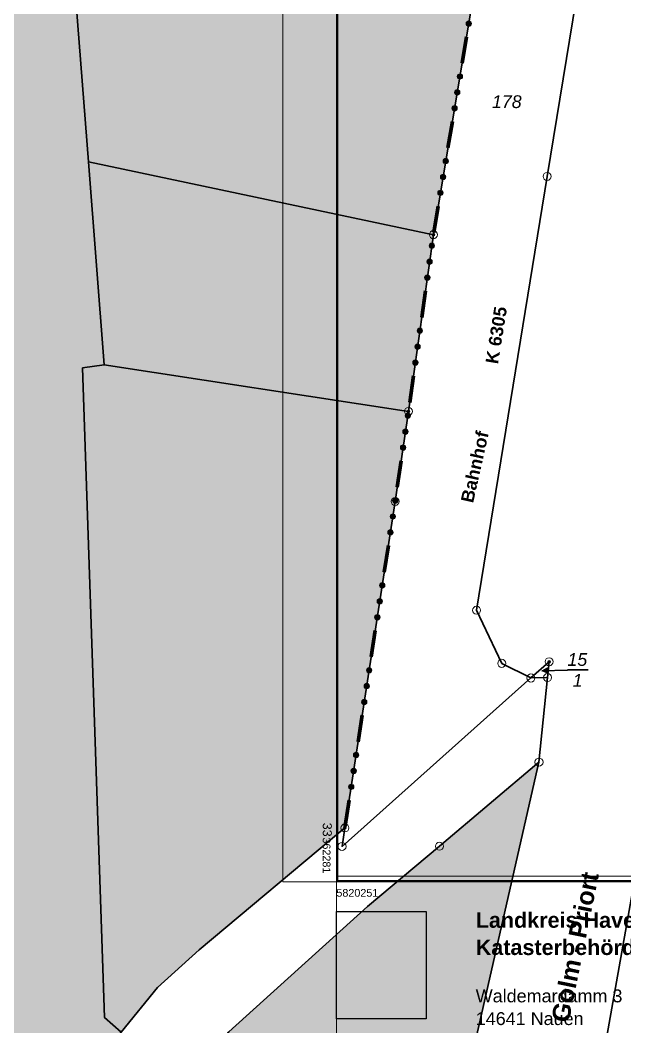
# Model space of a CAD drawing. Header units: inches. Extents: x -769 to 2065, y -580 to 2254.
# Drawn here: x -139 to 181, y 51 to 583 of the extents above; entities that cross this region are included whole.
import ezdxf

# ---------------------------------------------------------------- set-up
doc = ezdxf.new("R2010")
doc.units = ezdxf.units.IN
doc.header["$MEASUREMENT"] = 0
doc.layers.add('Layer 1', color=7, linetype='Continuous')
picture_1 = doc.add_image_def('image1.png', size_in_pixel=(354, 423))

# ---------------------------------------------------------------- blocks, each defined once
blk = doc.blocks.new('block 3')
at = {"layer": 'Layer 1', "true_color": 0xfff7db}
h = blk.add_hatch(color=7, dxfattribs=at)
h.dxf.hatch_style = 2
h.paths.add_polyline_path([(-209.98, 48.97), (-87.58, 1058.35), (-74.92, 1054.71), (65.73, 1025.31), (149.78, 1009.51), (172.52, 1001.63), (145.19, 841.99), (113.15, 666.21), (103.05, 608.98), (79.67, 469.53), (66.47, 376.15), (59.43, 328.55), (32.85, 155.99), (-44.2, 91.62), (-66.33, 71.6), (-85.43, 48.05), (-102.22, 27.37), (-120.76, -11.9)])
at = {"layer": 'Layer 1', "true_color": 0xfce0e0}
h = blk.add_hatch(color=254, dxfattribs=at)
h.dxf.hatch_style = 2
h.paths.add_polyline_path([(44.75, 114.49), (82.83, 146.3), (135.51, 190.75), (90.73, -6.05), (-41.11, 33.71), (-28.51, 48.21)])
at = {"layer": 'Layer 1', "lineweight": 0}
for points in [[(-209.98, 48.97), (-87.58, 1058.35), (-74.92, 1054.71), (65.73, 1025.31), (149.78, 1009.51), (172.52, 1001.63), (145.19, 841.99), (113.15, 666.21), (103.05, 608.98), (79.67, 469.53), (66.47, 376.15), (59.43, 328.55), (32.85, 155.99), (-44.2, 91.62), (-66.33, 71.6), (-85.43, 48.05), (-102.22, 27.37), (-120.76, -11.9), (-209.98, 48.97)], [(44.75, 114.49), (82.83, 146.3), (135.51, 190.75), (90.73, -6.05), (-41.11, 33.71), (-28.51, 48.21), (44.75, 114.49)]]:
    blk.add_lwpolyline(points, dxfattribs=at)
blk = doc.blocks.new('block 4')
at = {"layer": 'Layer 1', "color": 253, "lineweight": 18, "true_color": 0xb2b2b2}
for points in [[(-209.98, 48.97), (-87.58, 1058.35), (-74.92, 1054.71), (65.73, 1025.31), (149.78, 1009.51), (172.52, 1001.63), (145.19, 841.99), (113.15, 666.21), (103.05, 608.98), (79.67, 469.53), (66.47, 376.15), (59.43, 328.55), (32.85, 155.99), (-44.2, 91.62), (-66.33, 71.6), (-85.43, 48.05), (-102.22, 27.37), (-120.76, -11.9), (-209.98, 48.97)], [(131.23, 235.22), (31.34, 146.18), (32.85, 155.99), (59.43, 328.55), (66.47, 376.15), (79.67, 469.53), (103.05, 608.98)], [(177.08, 727.34), (139.83, 500.34), (102.47, 271.04), (115.81, 242.97), (131.23, 235.22)], [(345.38, 711.65), (322.95, 573.6), (320.23, 556.01), (260.58, 564), (237.08, 421.42), (228, 366.34), (221.66, 360.71), (225.72, 353.34), (220.2, 316.85), (220.82, 312.37), (211.54, 258.88), (185.12, 123.23), (158.09, -28.64)], [(90.73, -6.05), (135.51, 190.75), (140.03, 235.47), (131.23, 235.22), (115.81, 242.97), (102.47, 271.04), (139.83, 500.34), (177.08, 727.34), (188.36, 725.48), (190.61, 738.86)], [(194.86, 121.66), (192.66, 102.69), (186.14, 46.33), (179.63, -10.02), (176.67, -35.6), (158.09, -28.64), (185.12, 123.23), (211.54, 258.88), (225.45, 269.73), (221.66, 251.35), (220.83, 247.38), (213.96, 214.12), (202.45, 158.39), (194.86, 121.66)], [(-79.32, -35.81), (-109.61, -18.33), (-120.76, -11.9), (-102.22, 27.37), (-85.43, 48.05), (-66.33, 71.6), (-44.2, 91.62), (32.85, 155.99), (31.34, 146.18), (131.23, 235.22), (140.03, 235.47), (135.51, 190.75), (82.83, 146.3), (44.75, 114.49), (-28.51, 48.21), (-41.11, 33.71), (-54.61, 18.19), (-64.17, 0.82), (-79.32, -35.81)], [(44.75, 114.49), (82.83, 146.3), (135.51, 190.75), (90.73, -6.05), (-41.11, 33.71), (-28.51, 48.21), (44.75, 114.49)]]:
    blk.add_lwpolyline(points, dxfattribs=at)
blk = doc.blocks.new('block 13')
at = {"layer": 'Layer 1', "color": 7, "true_color": 0xffffff, "insert": (151.29, 52.59), "char_height": 9.427, "attachment_point": 7, "rotation": 78.4656}
blk.add_mtext('\\fArialP63|b1|i0|c0|p34;\\W1;Golm - Priort', dxfattribs=at)
blk = doc.blocks.new('block 14')
at = {"layer": 'Layer 1', "color": 7, "true_color": 0xffffff, "attachment_point": 7}
for s, insert, char_height, rotation in [('\\fArialP63|b1|i0|c0|p34;\\W1;K 6305', (113.91, 400.88), 6.7514, 80.8196), ('\\fArialP63|b1|i0|c0|p34;\\W1;Bahnhof', (100.73, 327.38), 6.7618, 77.3477)]:
    blk.add_mtext(s, dxfattribs=dict(at, insert=insert, char_height=char_height, rotation=rotation))
blk = doc.blocks.new('block 15')
at = {"layer": 'Layer 1', "true_color": 0xdb70a0}
h = blk.add_hatch(color=233, dxfattribs=at)
h.dxf.hatch_style = 2
edge = h.paths.add_edge_path()
edge.add_spline(control_points=[(99.79, 581.12), (99.79, 581.9), (99.16, 582.53), (98.37, 582.53), (97.59, 582.53), (96.96, 581.9), (96.96, 581.12), (96.96, 580.33), (97.59, 579.7), (98.37, 579.7), (99.16, 579.7), (99.79, 580.33), (99.79, 581.12)], knot_values=[0, 0, 0, 0, 1, 1, 1, 2, 2, 2, 3, 3, 3, 4, 4, 4, 4], degree=3, periodic=1)
h = blk.add_hatch(color=233, dxfattribs=at)
h.dxf.hatch_style = 2
edge = h.paths.add_edge_path()
edge.add_spline(control_points=[(99.79, 581.12), (99.79, 581.9), (99.16, 582.53), (98.37, 582.53), (97.59, 582.53), (96.96, 581.9), (96.96, 581.12), (96.96, 580.33), (97.59, 579.7), (98.37, 579.7), (99.16, 579.7), (99.79, 580.33), (99.79, 581.12)], knot_values=[0, 0, 0, 0, 1, 1, 1, 2, 2, 2, 3, 3, 3, 4, 4, 4, 4], degree=3, periodic=1)
h = blk.add_hatch(color=233, dxfattribs=at)
h.dxf.hatch_style = 2
edge = h.paths.add_edge_path()
edge.add_spline(control_points=[(95.11, 553.16), (95.11, 553.94), (94.47, 554.58), (93.69, 554.58), (92.91, 554.58), (92.27, 553.94), (92.27, 553.16), (92.27, 552.38), (92.91, 551.74), (93.69, 551.74), (94.47, 551.74), (95.11, 552.38), (95.11, 553.16)], knot_values=[0, 0, 0, 0, 1, 1, 1, 2, 2, 2, 3, 3, 3, 4, 4, 4, 4], degree=3, periodic=1)
h = blk.add_hatch(color=233, dxfattribs=at)
h.dxf.hatch_style = 2
edge = h.paths.add_edge_path()
edge.add_spline(control_points=[(93.7, 544.77), (93.7, 545.56), (93.07, 546.19), (92.28, 546.19), (91.5, 546.19), (90.87, 545.56), (90.87, 544.77), (90.87, 543.99), (91.5, 543.36), (92.28, 543.36), (93.07, 543.36), (93.7, 543.99), (93.7, 544.77)], knot_values=[0, 0, 0, 0, 1, 1, 1, 2, 2, 2, 3, 3, 3, 4, 4, 4, 4], degree=3, periodic=1)
h = blk.add_hatch(color=233, dxfattribs=at)
h.dxf.hatch_style = 2
edge = h.paths.add_edge_path()
edge.add_spline(control_points=[(92.29, 536.39), (92.29, 537.17), (91.66, 537.81), (90.87, 537.81), (90.09, 537.81), (89.46, 537.17), (89.46, 536.39), (89.46, 535.61), (90.09, 534.97), (90.87, 534.97), (91.66, 534.97), (92.29, 535.61), (92.29, 536.39)], knot_values=[0, 0, 0, 0, 1, 1, 1, 2, 2, 2, 3, 3, 3, 4, 4, 4, 4], degree=3, periodic=1)
h = blk.add_hatch(color=233, dxfattribs=at)
h.dxf.hatch_style = 2
edge = h.paths.add_edge_path()
edge.add_spline(control_points=[(87.61, 508.43), (87.61, 509.21), (86.97, 509.85), (86.19, 509.85), (85.41, 509.85), (84.77, 509.21), (84.77, 508.43), (84.77, 507.65), (85.41, 507.01), (86.19, 507.01), (86.97, 507.01), (87.61, 507.65), (87.61, 508.43)], knot_values=[0, 0, 0, 0, 1, 1, 1, 2, 2, 2, 3, 3, 3, 4, 4, 4, 4], degree=3, periodic=1)
h = blk.add_hatch(color=233, dxfattribs=at)
h.dxf.hatch_style = 2
edge = h.paths.add_edge_path()
edge.add_spline(control_points=[(86.2, 500.05), (86.2, 500.83), (85.56, 501.46), (84.78, 501.46), (84, 501.46), (83.36, 500.83), (83.36, 500.05), (83.36, 499.26), (84, 498.63), (84.78, 498.63), (85.56, 498.63), (86.2, 499.26), (86.2, 500.05)], knot_values=[0, 0, 0, 0, 1, 1, 1, 2, 2, 2, 3, 3, 3, 4, 4, 4, 4], degree=3, periodic=1)
h = blk.add_hatch(color=233, dxfattribs=at)
h.dxf.hatch_style = 2
edge = h.paths.add_edge_path()
edge.add_spline(control_points=[(84.79, 491.66), (84.79, 492.44), (84.16, 493.08), (83.38, 493.08), (82.59, 493.08), (81.96, 492.44), (81.96, 491.66), (81.96, 490.88), (82.59, 490.24), (83.38, 490.24), (84.16, 490.24), (84.79, 490.88), (84.79, 491.66)], knot_values=[0, 0, 0, 0, 1, 1, 1, 2, 2, 2, 3, 3, 3, 4, 4, 4, 4], degree=3, periodic=1)
h = blk.add_hatch(color=233, dxfattribs=at)
h.dxf.hatch_style = 2
edge = h.paths.add_edge_path()
edge.add_spline(control_points=[(80.26, 463.67), (80.26, 464.46), (79.62, 465.09), (78.84, 465.09), (78.06, 465.09), (77.42, 464.46), (77.42, 463.67), (77.42, 462.9), (78.06, 462.25), (78.84, 462.25), (79.62, 462.25), (80.26, 462.9), (80.26, 463.67)], knot_values=[0, 0, 0, 0, 1, 1, 1, 2, 2, 2, 3, 3, 3, 4, 4, 4, 4], degree=3, periodic=1)
h = blk.add_hatch(color=233, dxfattribs=at)
h.dxf.hatch_style = 2
edge = h.paths.add_edge_path()
edge.add_spline(control_points=[(80.26, 463.67), (80.26, 464.46), (79.62, 465.09), (78.84, 465.09), (78.06, 465.09), (77.42, 464.46), (77.42, 463.67), (77.42, 462.9), (78.06, 462.25), (78.84, 462.25), (79.62, 462.25), (80.26, 462.9), (80.26, 463.67)], knot_values=[0, 0, 0, 0, 1, 1, 1, 2, 2, 2, 3, 3, 3, 4, 4, 4, 4], degree=3, periodic=1)
h = blk.add_hatch(color=233, dxfattribs=at)
h.dxf.hatch_style = 2
edge = h.paths.add_edge_path()
edge.add_spline(control_points=[(79.07, 455.25), (79.07, 456.04), (78.43, 456.67), (77.65, 456.67), (76.87, 456.67), (76.23, 456.04), (76.23, 455.25), (76.23, 454.47), (76.87, 453.83), (77.65, 453.83), (78.43, 453.83), (79.07, 454.47), (79.07, 455.25)], knot_values=[0, 0, 0, 0, 1, 1, 1, 2, 2, 2, 3, 3, 3, 4, 4, 4, 4], degree=3, periodic=1)
h = blk.add_hatch(color=233, dxfattribs=at)
h.dxf.hatch_style = 2
edge = h.paths.add_edge_path()
edge.add_spline(control_points=[(79.07, 455.25), (79.07, 456.04), (78.43, 456.67), (77.65, 456.67), (76.87, 456.67), (76.23, 456.04), (76.23, 455.25), (76.23, 454.47), (76.87, 453.83), (77.65, 453.83), (78.43, 453.83), (79.07, 454.47), (79.07, 455.25)], knot_values=[0, 0, 0, 0, 1, 1, 1, 2, 2, 2, 3, 3, 3, 4, 4, 4, 4], degree=3, periodic=1)
h = blk.add_hatch(color=233, dxfattribs=at)
h.dxf.hatch_style = 2
edge = h.paths.add_edge_path()
edge.add_spline(control_points=[(77.88, 446.83), (77.88, 447.61), (77.24, 448.24), (76.46, 448.24), (75.68, 448.24), (75.04, 447.61), (75.04, 446.83), (75.04, 446.04), (75.68, 445.41), (76.46, 445.41), (77.24, 445.41), (77.88, 446.04), (77.88, 446.83)], knot_values=[0, 0, 0, 0, 1, 1, 1, 2, 2, 2, 3, 3, 3, 4, 4, 4, 4], degree=3, periodic=1)
h = blk.add_hatch(color=233, dxfattribs=at)
h.dxf.hatch_style = 2
edge = h.paths.add_edge_path()
edge.add_spline(control_points=[(77.88, 446.83), (77.88, 447.61), (77.24, 448.24), (76.46, 448.24), (75.68, 448.24), (75.04, 447.61), (75.04, 446.83), (75.04, 446.04), (75.68, 445.41), (76.46, 445.41), (77.24, 445.41), (77.88, 446.04), (77.88, 446.83)], knot_values=[0, 0, 0, 0, 1, 1, 1, 2, 2, 2, 3, 3, 3, 4, 4, 4, 4], degree=3, periodic=1)
h = blk.add_hatch(color=233, dxfattribs=at)
h.dxf.hatch_style = 2
edge = h.paths.add_edge_path()
edge.add_spline(control_points=[(73.91, 418.76), (73.91, 419.54), (73.28, 420.18), (72.49, 420.18), (71.71, 420.18), (71.08, 419.54), (71.08, 418.76), (71.08, 417.98), (71.71, 417.34), (72.49, 417.34), (73.28, 417.34), (73.91, 417.98), (73.91, 418.76)], knot_values=[0, 0, 0, 0, 1, 1, 1, 2, 2, 2, 3, 3, 3, 4, 4, 4, 4], degree=3, periodic=1)
h = blk.add_hatch(color=233, dxfattribs=at)
h.dxf.hatch_style = 2
edge = h.paths.add_edge_path()
edge.add_spline(control_points=[(72.72, 410.34), (72.72, 411.12), (72.09, 411.76), (71.3, 411.76), (70.52, 411.76), (69.89, 411.12), (69.89, 410.34), (69.89, 409.56), (70.52, 408.92), (71.3, 408.92), (72.09, 408.92), (72.72, 409.56), (72.72, 410.34)], knot_values=[0, 0, 0, 0, 1, 1, 1, 2, 2, 2, 3, 3, 3, 4, 4, 4, 4], degree=3, periodic=1)
h = blk.add_hatch(color=233, dxfattribs=at)
h.dxf.hatch_style = 2
edge = h.paths.add_edge_path()
edge.add_spline(control_points=[(71.53, 401.92), (71.53, 402.7), (70.9, 403.34), (70.12, 403.34), (69.33, 403.34), (68.7, 402.7), (68.7, 401.92), (68.7, 401.14), (69.33, 400.5), (70.12, 400.5), (70.9, 400.5), (71.53, 401.14), (71.53, 401.92)], knot_values=[0, 0, 0, 0, 1, 1, 1, 2, 2, 2, 3, 3, 3, 4, 4, 4, 4], degree=3, periodic=1)
h = blk.add_hatch(color=233, dxfattribs=at)
h.dxf.hatch_style = 2
edge = h.paths.add_edge_path()
edge.add_spline(control_points=[(67.55, 373.86), (67.55, 374.64), (66.92, 375.27), (66.13, 375.27), (65.35, 375.27), (64.72, 374.64), (64.72, 373.86), (64.72, 373.07), (65.35, 372.44), (66.13, 372.44), (66.92, 372.44), (67.55, 373.07), (67.55, 373.86)], knot_values=[0, 0, 0, 0, 1, 1, 1, 2, 2, 2, 3, 3, 3, 4, 4, 4, 4], degree=3, periodic=1)
h = blk.add_hatch(color=233, dxfattribs=at)
h.dxf.hatch_style = 2
edge = h.paths.add_edge_path()
edge.add_spline(control_points=[(67.55, 373.86), (67.55, 374.64), (66.92, 375.27), (66.13, 375.27), (65.35, 375.27), (64.72, 374.64), (64.72, 373.86), (64.72, 373.07), (65.35, 372.44), (66.13, 372.44), (66.92, 372.44), (67.55, 373.07), (67.55, 373.86)], knot_values=[0, 0, 0, 0, 1, 1, 1, 2, 2, 2, 3, 3, 3, 4, 4, 4, 4], degree=3, periodic=1)
h = blk.add_hatch(color=233, dxfattribs=at)
h.dxf.hatch_style = 2
edge = h.paths.add_edge_path()
edge.add_spline(control_points=[(66.31, 365.44), (66.31, 366.22), (65.67, 366.86), (64.89, 366.86), (64.11, 366.86), (63.47, 366.22), (63.47, 365.44), (63.47, 364.66), (64.11, 364.02), (64.89, 364.02), (65.67, 364.02), (66.31, 364.66), (66.31, 365.44)], knot_values=[0, 0, 0, 0, 1, 1, 1, 2, 2, 2, 3, 3, 3, 4, 4, 4, 4], degree=3, periodic=1)
h = blk.add_hatch(color=233, dxfattribs=at)
h.dxf.hatch_style = 2
edge = h.paths.add_edge_path()
edge.add_spline(control_points=[(66.31, 365.44), (66.31, 366.22), (65.67, 366.86), (64.89, 366.86), (64.11, 366.86), (63.47, 366.22), (63.47, 365.44), (63.47, 364.66), (64.11, 364.02), (64.89, 364.02), (65.67, 364.02), (66.31, 364.66), (66.31, 365.44)], knot_values=[0, 0, 0, 0, 1, 1, 1, 2, 2, 2, 3, 3, 3, 4, 4, 4, 4], degree=3, periodic=1)
h = blk.add_hatch(color=233, dxfattribs=at)
h.dxf.hatch_style = 2
edge = h.paths.add_edge_path()
edge.add_spline(control_points=[(65.06, 357.03), (65.06, 357.81), (64.43, 358.45), (63.64, 358.45), (62.86, 358.45), (62.23, 357.81), (62.23, 357.03), (62.23, 356.25), (62.86, 355.61), (63.64, 355.61), (64.43, 355.61), (65.06, 356.25), (65.06, 357.03)], knot_values=[0, 0, 0, 0, 1, 1, 1, 2, 2, 2, 3, 3, 3, 4, 4, 4, 4], degree=3, periodic=1)
h = blk.add_hatch(color=233, dxfattribs=at)
h.dxf.hatch_style = 2
edge = h.paths.add_edge_path()
edge.add_spline(control_points=[(65.06, 357.03), (65.06, 357.81), (64.43, 358.45), (63.64, 358.45), (62.86, 358.45), (62.23, 357.81), (62.23, 357.03), (62.23, 356.25), (62.86, 355.61), (63.64, 355.61), (64.43, 355.61), (65.06, 356.25), (65.06, 357.03)], knot_values=[0, 0, 0, 0, 1, 1, 1, 2, 2, 2, 3, 3, 3, 4, 4, 4, 4], degree=3, periodic=1)
h = blk.add_hatch(color=233, dxfattribs=at)
h.dxf.hatch_style = 2
edge = h.paths.add_edge_path()
edge.add_spline(control_points=[(60.91, 328.99), (60.91, 329.77), (60.28, 330.41), (59.5, 330.41), (58.71, 330.41), (58.08, 329.77), (58.08, 328.99), (58.08, 328.21), (58.71, 327.57), (59.5, 327.57), (60.28, 327.57), (60.91, 328.21), (60.91, 328.99)], knot_values=[0, 0, 0, 0, 1, 1, 1, 2, 2, 2, 3, 3, 3, 4, 4, 4, 4], degree=3, periodic=1)
h = blk.add_hatch(color=233, dxfattribs=at)
h.dxf.hatch_style = 2
edge = h.paths.add_edge_path()
edge.add_spline(control_points=[(60.91, 328.99), (60.91, 329.77), (60.28, 330.41), (59.5, 330.41), (58.71, 330.41), (58.08, 329.77), (58.08, 328.99), (58.08, 328.21), (58.71, 327.57), (59.5, 327.57), (60.28, 327.57), (60.91, 328.21), (60.91, 328.99)], knot_values=[0, 0, 0, 0, 1, 1, 1, 2, 2, 2, 3, 3, 3, 4, 4, 4, 4], degree=3, periodic=1)
h = blk.add_hatch(color=233, dxfattribs=at)
h.dxf.hatch_style = 2
edge = h.paths.add_edge_path()
edge.add_spline(control_points=[(59.62, 320.58), (59.62, 321.37), (58.99, 322), (58.2, 322), (57.42, 322), (56.79, 321.37), (56.79, 320.58), (56.79, 319.8), (57.42, 319.17), (58.2, 319.17), (58.99, 319.17), (59.62, 319.8), (59.62, 320.58)], knot_values=[0, 0, 0, 0, 1, 1, 1, 2, 2, 2, 3, 3, 3, 4, 4, 4, 4], degree=3, periodic=1)
h = blk.add_hatch(color=233, dxfattribs=at)
h.dxf.hatch_style = 2
edge = h.paths.add_edge_path()
edge.add_spline(control_points=[(59.62, 320.58), (59.62, 321.37), (58.99, 322), (58.2, 322), (57.42, 322), (56.79, 321.37), (56.79, 320.58), (56.79, 319.8), (57.42, 319.17), (58.2, 319.17), (58.99, 319.17), (59.62, 319.8), (59.62, 320.58)], knot_values=[0, 0, 0, 0, 1, 1, 1, 2, 2, 2, 3, 3, 3, 4, 4, 4, 4], degree=3, periodic=1)
h = blk.add_hatch(color=233, dxfattribs=at)
h.dxf.hatch_style = 2
edge = h.paths.add_edge_path()
edge.add_spline(control_points=[(58.33, 312.18), (58.33, 312.96), (57.69, 313.6), (56.91, 313.6), (56.13, 313.6), (55.49, 312.96), (55.49, 312.18), (55.49, 311.4), (56.13, 310.76), (56.91, 310.76), (57.69, 310.76), (58.33, 311.4), (58.33, 312.18)], knot_values=[0, 0, 0, 0, 1, 1, 1, 2, 2, 2, 3, 3, 3, 4, 4, 4, 4], degree=3, periodic=1)
h = blk.add_hatch(color=233, dxfattribs=at)
h.dxf.hatch_style = 2
edge = h.paths.add_edge_path()
edge.add_spline(control_points=[(58.33, 312.18), (58.33, 312.96), (57.69, 313.6), (56.91, 313.6), (56.13, 313.6), (55.49, 312.96), (55.49, 312.18), (55.49, 311.4), (56.13, 310.76), (56.91, 310.76), (57.69, 310.76), (58.33, 311.4), (58.33, 312.18)], knot_values=[0, 0, 0, 0, 1, 1, 1, 2, 2, 2, 3, 3, 3, 4, 4, 4, 4], degree=3, periodic=1)
h = blk.add_hatch(color=233, dxfattribs=at)
h.dxf.hatch_style = 2
edge = h.paths.add_edge_path()
edge.add_spline(control_points=[(54.01, 284.16), (54.01, 284.95), (53.38, 285.58), (52.59, 285.58), (51.81, 285.58), (51.18, 284.95), (51.18, 284.16), (51.18, 283.38), (51.81, 282.75), (52.59, 282.75), (53.38, 282.75), (54.01, 283.38), (54.01, 284.16)], knot_values=[0, 0, 0, 0, 1, 1, 1, 2, 2, 2, 3, 3, 3, 4, 4, 4, 4], degree=3, periodic=1)
h = blk.add_hatch(color=233, dxfattribs=at)
h.dxf.hatch_style = 2
edge = h.paths.add_edge_path()
edge.add_spline(control_points=[(52.72, 275.76), (52.72, 276.54), (52.08, 277.18), (51.3, 277.18), (50.52, 277.18), (49.88, 276.54), (49.88, 275.76), (49.88, 274.98), (50.52, 274.34), (51.3, 274.34), (52.08, 274.34), (52.72, 274.98), (52.72, 275.76)], knot_values=[0, 0, 0, 0, 1, 1, 1, 2, 2, 2, 3, 3, 3, 4, 4, 4, 4], degree=3, periodic=1)
h = blk.add_hatch(color=233, dxfattribs=at)
h.dxf.hatch_style = 2
edge = h.paths.add_edge_path()
edge.add_spline(control_points=[(51.42, 267.35), (51.42, 268.14), (50.79, 268.77), (50, 268.77), (49.22, 268.77), (48.59, 268.14), (48.59, 267.35), (48.59, 266.57), (49.22, 265.94), (50, 265.94), (50.79, 265.94), (51.42, 266.57), (51.42, 267.35)], knot_values=[0, 0, 0, 0, 1, 1, 1, 2, 2, 2, 3, 3, 3, 4, 4, 4, 4], degree=3, periodic=1)
h = blk.add_hatch(color=233, dxfattribs=at)
h.dxf.hatch_style = 2
edge = h.paths.add_edge_path()
edge.add_spline(control_points=[(47.11, 239.33), (47.11, 240.11), (46.47, 240.74), (45.69, 240.74), (44.91, 240.74), (44.27, 240.11), (44.27, 239.33), (44.27, 238.54), (44.91, 237.91), (45.69, 237.91), (46.47, 237.91), (47.11, 238.54), (47.11, 239.33)], knot_values=[0, 0, 0, 0, 1, 1, 1, 2, 2, 2, 3, 3, 3, 4, 4, 4, 4], degree=3, periodic=1)
h = blk.add_hatch(color=233, dxfattribs=at)
h.dxf.hatch_style = 2
edge = h.paths.add_edge_path()
edge.add_spline(control_points=[(45.81, 230.92), (45.81, 231.7), (45.18, 232.34), (44.39, 232.34), (43.61, 232.34), (42.98, 231.7), (42.98, 230.92), (42.98, 230.14), (43.61, 229.5), (44.39, 229.5), (45.18, 229.5), (45.81, 230.14), (45.81, 230.92)], knot_values=[0, 0, 0, 0, 1, 1, 1, 2, 2, 2, 3, 3, 3, 4, 4, 4, 4], degree=3, periodic=1)
h = blk.add_hatch(color=233, dxfattribs=at)
h.dxf.hatch_style = 2
edge = h.paths.add_edge_path()
edge.add_spline(control_points=[(44.52, 222.52), (44.52, 223.3), (43.88, 223.93), (43.1, 223.93), (42.32, 223.93), (41.68, 223.3), (41.68, 222.52), (41.68, 221.73), (42.32, 221.1), (43.1, 221.1), (43.88, 221.1), (44.52, 221.73), (44.52, 222.52)], knot_values=[0, 0, 0, 0, 1, 1, 1, 2, 2, 2, 3, 3, 3, 4, 4, 4, 4], degree=3, periodic=1)
h = blk.add_hatch(color=233, dxfattribs=at)
h.dxf.hatch_style = 2
edge = h.paths.add_edge_path()
edge.add_spline(control_points=[(40.2, 194.5), (40.2, 195.29), (39.57, 195.92), (38.78, 195.92), (38, 195.92), (37.37, 195.29), (37.37, 194.5), (37.37, 193.72), (38, 193.09), (38.78, 193.09), (39.57, 193.09), (40.2, 193.72), (40.2, 194.5)], knot_values=[0, 0, 0, 0, 1, 1, 1, 2, 2, 2, 3, 3, 3, 4, 4, 4, 4], degree=3, periodic=1)
h = blk.add_hatch(color=233, dxfattribs=at)
h.dxf.hatch_style = 2
edge = h.paths.add_edge_path()
edge.add_spline(control_points=[(38.91, 186.1), (38.91, 186.88), (38.27, 187.52), (37.49, 187.52), (36.71, 187.52), (36.07, 186.88), (36.07, 186.1), (36.07, 185.32), (36.71, 184.68), (37.49, 184.68), (38.27, 184.68), (38.91, 185.32), (38.91, 186.1)], knot_values=[0, 0, 0, 0, 1, 1, 1, 2, 2, 2, 3, 3, 3, 4, 4, 4, 4], degree=3, periodic=1)
h = blk.add_hatch(color=233, dxfattribs=at)
h.dxf.hatch_style = 2
edge = h.paths.add_edge_path()
edge.add_spline(control_points=[(37.61, 177.69), (37.61, 178.48), (36.98, 179.11), (36.19, 179.11), (35.41, 179.11), (34.78, 178.48), (34.78, 177.69), (34.78, 176.91), (35.41, 176.28), (36.19, 176.28), (36.98, 176.28), (37.61, 176.91), (37.61, 177.69)], knot_values=[0, 0, 0, 0, 1, 1, 1, 2, 2, 2, 3, 3, 3, 4, 4, 4, 4], degree=3, periodic=1)
at = {"layer": 'Layer 1', "color": 233, "lineweight": 100, "true_color": 0xdb70a0}
for points in [[(97.2, 574.13), (94.86, 560.15)], [(89.7, 529.4), (87.36, 515.42)], [(82.2, 484.67), (79.86, 470.69)], [(82.2, 484.67), (79.86, 470.69)], [(75.47, 439.81), (73.49, 425.78)], [(69.12, 394.9), (67.14, 380.87)], [(69.12, 394.9), (67.14, 380.87)], [(62.61, 350.02), (60.53, 336)], [(62.61, 350.02), (60.53, 336)], [(55.83, 305.17), (53.67, 291.17)], [(48.93, 260.35), (46.77, 246.33)], [(42.02, 215.51), (39.86, 201.51)], [(35.12, 170.69), (33.01, 157.05), (32.96, 156.68)], [(35.12, 170.69), (33.01, 157.05), (32.96, 156.68)]]:
    blk.add_lwpolyline(points, dxfattribs=at)
at = {"layer": 'Layer 1', "lineweight": 0}
for points in [[(99.79, 581.12), (99.79, 581.9), (99.16, 582.53), (98.37, 582.53), (97.59, 582.53), (96.96, 581.9), (96.96, 581.12), (96.96, 580.33), (97.59, 579.7), (98.37, 579.7), (99.16, 579.7), (99.79, 580.33), (99.79, 581.12)], [(99.79, 581.12), (99.79, 581.9), (99.16, 582.53), (98.37, 582.53), (97.59, 582.53), (96.96, 581.9), (96.96, 581.12), (96.96, 580.33), (97.59, 579.7), (98.37, 579.7), (99.16, 579.7), (99.79, 580.33), (99.79, 581.12)], [(95.11, 553.16), (95.11, 553.94), (94.47, 554.58), (93.69, 554.58), (92.91, 554.58), (92.27, 553.94), (92.27, 553.16), (92.27, 552.38), (92.91, 551.74), (93.69, 551.74), (94.47, 551.74), (95.11, 552.38), (95.11, 553.16)], [(93.7, 544.77), (93.7, 545.56), (93.07, 546.19), (92.28, 546.19), (91.5, 546.19), (90.87, 545.56), (90.87, 544.77), (90.87, 543.99), (91.5, 543.36), (92.28, 543.36), (93.07, 543.36), (93.7, 543.99), (93.7, 544.77)], [(92.29, 536.39), (92.29, 537.17), (91.66, 537.81), (90.87, 537.81), (90.09, 537.81), (89.46, 537.17), (89.46, 536.39), (89.46, 535.61), (90.09, 534.97), (90.87, 534.97), (91.66, 534.97), (92.29, 535.61), (92.29, 536.39)], [(87.61, 508.43), (87.61, 509.21), (86.97, 509.85), (86.19, 509.85), (85.41, 509.85), (84.77, 509.21), (84.77, 508.43), (84.77, 507.65), (85.41, 507.01), (86.19, 507.01), (86.97, 507.01), (87.61, 507.65), (87.61, 508.43)], [(86.2, 500.05), (86.2, 500.83), (85.56, 501.46), (84.78, 501.46), (84, 501.46), (83.36, 500.83), (83.36, 500.05), (83.36, 499.26), (84, 498.63), (84.78, 498.63), (85.56, 498.63), (86.2, 499.26), (86.2, 500.05)], [(84.79, 491.66), (84.79, 492.44), (84.16, 493.08), (83.38, 493.08), (82.59, 493.08), (81.96, 492.44), (81.96, 491.66), (81.96, 490.88), (82.59, 490.24), (83.38, 490.24), (84.16, 490.24), (84.79, 490.88), (84.79, 491.66)], [(80.26, 463.67), (80.26, 464.46), (79.62, 465.09), (78.84, 465.09), (78.06, 465.09), (77.42, 464.46), (77.42, 463.67), (77.42, 462.9), (78.06, 462.25), (78.84, 462.25), (79.62, 462.25), (80.26, 462.9), (80.26, 463.67)], [(80.26, 463.67), (80.26, 464.46), (79.62, 465.09), (78.84, 465.09), (78.06, 465.09), (77.42, 464.46), (77.42, 463.67), (77.42, 462.9), (78.06, 462.25), (78.84, 462.25), (79.62, 462.25), (80.26, 462.9), (80.26, 463.67)], [(79.07, 455.25), (79.07, 456.04), (78.43, 456.67), (77.65, 456.67), (76.87, 456.67), (76.23, 456.04), (76.23, 455.25), (76.23, 454.47), (76.87, 453.83), (77.65, 453.83), (78.43, 453.83), (79.07, 454.47), (79.07, 455.25)], [(79.07, 455.25), (79.07, 456.04), (78.43, 456.67), (77.65, 456.67), (76.87, 456.67), (76.23, 456.04), (76.23, 455.25), (76.23, 454.47), (76.87, 453.83), (77.65, 453.83), (78.43, 453.83), (79.07, 454.47), (79.07, 455.25)], [(77.88, 446.83), (77.88, 447.61), (77.24, 448.24), (76.46, 448.24), (75.68, 448.24), (75.04, 447.61), (75.04, 446.83), (75.04, 446.04), (75.68, 445.41), (76.46, 445.41), (77.24, 445.41), (77.88, 446.04), (77.88, 446.83)], [(77.88, 446.83), (77.88, 447.61), (77.24, 448.24), (76.46, 448.24), (75.68, 448.24), (75.04, 447.61), (75.04, 446.83), (75.04, 446.04), (75.68, 445.41), (76.46, 445.41), (77.24, 445.41), (77.88, 446.04), (77.88, 446.83)], [(73.91, 418.76), (73.91, 419.54), (73.28, 420.18), (72.49, 420.18), (71.71, 420.18), (71.08, 419.54), (71.08, 418.76), (71.08, 417.98), (71.71, 417.34), (72.49, 417.34), (73.28, 417.34), (73.91, 417.98), (73.91, 418.76)], [(72.72, 410.34), (72.72, 411.12), (72.09, 411.76), (71.3, 411.76), (70.52, 411.76), (69.89, 411.12), (69.89, 410.34), (69.89, 409.56), (70.52, 408.92), (71.3, 408.92), (72.09, 408.92), (72.72, 409.56), (72.72, 410.34)], [(71.53, 401.92), (71.53, 402.7), (70.9, 403.34), (70.12, 403.34), (69.33, 403.34), (68.7, 402.7), (68.7, 401.92), (68.7, 401.14), (69.33, 400.5), (70.12, 400.5), (70.9, 400.5), (71.53, 401.14), (71.53, 401.92)], [(67.55, 373.86), (67.55, 374.64), (66.92, 375.27), (66.13, 375.27), (65.35, 375.27), (64.72, 374.64), (64.72, 373.86), (64.72, 373.07), (65.35, 372.44), (66.13, 372.44), (66.92, 372.44), (67.55, 373.07), (67.55, 373.86)], [(67.55, 373.86), (67.55, 374.64), (66.92, 375.27), (66.13, 375.27), (65.35, 375.27), (64.72, 374.64), (64.72, 373.86), (64.72, 373.07), (65.35, 372.44), (66.13, 372.44), (66.92, 372.44), (67.55, 373.07), (67.55, 373.86)], [(66.31, 365.44), (66.31, 366.22), (65.67, 366.86), (64.89, 366.86), (64.11, 366.86), (63.47, 366.22), (63.47, 365.44), (63.47, 364.66), (64.11, 364.02), (64.89, 364.02), (65.67, 364.02), (66.31, 364.66), (66.31, 365.44)], [(66.31, 365.44), (66.31, 366.22), (65.67, 366.86), (64.89, 366.86), (64.11, 366.86), (63.47, 366.22), (63.47, 365.44), (63.47, 364.66), (64.11, 364.02), (64.89, 364.02), (65.67, 364.02), (66.31, 364.66), (66.31, 365.44)], [(65.06, 357.03), (65.06, 357.81), (64.43, 358.45), (63.64, 358.45), (62.86, 358.45), (62.23, 357.81), (62.23, 357.03), (62.23, 356.25), (62.86, 355.61), (63.64, 355.61), (64.43, 355.61), (65.06, 356.25), (65.06, 357.03)], [(65.06, 357.03), (65.06, 357.81), (64.43, 358.45), (63.64, 358.45), (62.86, 358.45), (62.23, 357.81), (62.23, 357.03), (62.23, 356.25), (62.86, 355.61), (63.64, 355.61), (64.43, 355.61), (65.06, 356.25), (65.06, 357.03)], [(60.91, 328.99), (60.91, 329.77), (60.28, 330.41), (59.5, 330.41), (58.71, 330.41), (58.08, 329.77), (58.08, 328.99), (58.08, 328.21), (58.71, 327.57), (59.5, 327.57), (60.28, 327.57), (60.91, 328.21), (60.91, 328.99)], [(60.91, 328.99), (60.91, 329.77), (60.28, 330.41), (59.5, 330.41), (58.71, 330.41), (58.08, 329.77), (58.08, 328.99), (58.08, 328.21), (58.71, 327.57), (59.5, 327.57), (60.28, 327.57), (60.91, 328.21), (60.91, 328.99)], [(59.62, 320.58), (59.62, 321.37), (58.99, 322), (58.2, 322), (57.42, 322), (56.79, 321.37), (56.79, 320.58), (56.79, 319.8), (57.42, 319.17), (58.2, 319.17), (58.99, 319.17), (59.62, 319.8), (59.62, 320.58)], [(59.62, 320.58), (59.62, 321.37), (58.99, 322), (58.2, 322), (57.42, 322), (56.79, 321.37), (56.79, 320.58), (56.79, 319.8), (57.42, 319.17), (58.2, 319.17), (58.99, 319.17), (59.62, 319.8), (59.62, 320.58)], [(58.33, 312.18), (58.33, 312.96), (57.69, 313.6), (56.91, 313.6), (56.13, 313.6), (55.49, 312.96), (55.49, 312.18), (55.49, 311.4), (56.13, 310.76), (56.91, 310.76), (57.69, 310.76), (58.33, 311.4), (58.33, 312.18)], [(58.33, 312.18), (58.33, 312.96), (57.69, 313.6), (56.91, 313.6), (56.13, 313.6), (55.49, 312.96), (55.49, 312.18), (55.49, 311.4), (56.13, 310.76), (56.91, 310.76), (57.69, 310.76), (58.33, 311.4), (58.33, 312.18)], [(54.01, 284.16), (54.01, 284.95), (53.38, 285.58), (52.59, 285.58), (51.81, 285.58), (51.18, 284.95), (51.18, 284.16), (51.18, 283.38), (51.81, 282.75), (52.59, 282.75), (53.38, 282.75), (54.01, 283.38), (54.01, 284.16)], [(52.72, 275.76), (52.72, 276.54), (52.08, 277.18), (51.3, 277.18), (50.52, 277.18), (49.88, 276.54), (49.88, 275.76), (49.88, 274.98), (50.52, 274.34), (51.3, 274.34), (52.08, 274.34), (52.72, 274.98), (52.72, 275.76)], [(51.42, 267.35), (51.42, 268.14), (50.79, 268.77), (50, 268.77), (49.22, 268.77), (48.59, 268.14), (48.59, 267.35), (48.59, 266.57), (49.22, 265.94), (50, 265.94), (50.79, 265.94), (51.42, 266.57), (51.42, 267.35)], [(47.11, 239.33), (47.11, 240.11), (46.47, 240.74), (45.69, 240.74), (44.91, 240.74), (44.27, 240.11), (44.27, 239.33), (44.27, 238.54), (44.91, 237.91), (45.69, 237.91), (46.47, 237.91), (47.11, 238.54), (47.11, 239.33)], [(45.81, 230.92), (45.81, 231.7), (45.18, 232.34), (44.39, 232.34), (43.61, 232.34), (42.98, 231.7), (42.98, 230.92), (42.98, 230.14), (43.61, 229.5), (44.39, 229.5), (45.18, 229.5), (45.81, 230.14), (45.81, 230.92)], [(44.52, 222.52), (44.52, 223.3), (43.88, 223.93), (43.1, 223.93), (42.32, 223.93), (41.68, 223.3), (41.68, 222.52), (41.68, 221.73), (42.32, 221.1), (43.1, 221.1), (43.88, 221.1), (44.52, 221.73), (44.52, 222.52)], [(40.2, 194.5), (40.2, 195.29), (39.57, 195.92), (38.78, 195.92), (38, 195.92), (37.37, 195.29), (37.37, 194.5), (37.37, 193.72), (38, 193.09), (38.78, 193.09), (39.57, 193.09), (40.2, 193.72), (40.2, 194.5)], [(38.91, 186.1), (38.91, 186.88), (38.27, 187.52), (37.49, 187.52), (36.71, 187.52), (36.07, 186.88), (36.07, 186.1), (36.07, 185.32), (36.71, 184.68), (37.49, 184.68), (38.27, 184.68), (38.91, 185.32), (38.91, 186.1)], [(37.61, 177.69), (37.61, 178.48), (36.98, 179.11), (36.19, 179.11), (35.41, 179.11), (34.78, 178.48), (34.78, 177.69), (34.78, 176.91), (35.41, 176.28), (36.19, 176.28), (36.98, 176.28), (37.61, 176.91), (37.61, 177.69)]]:
    blk.add_open_spline(points, degree=3, knots=[0, 0, 0, 0, 1, 1, 1, 2, 2, 2, 3, 3, 3, 4, 4, 4, 4], dxfattribs=at)
blk = doc.blocks.new('block 17')
at = {"layer": 'Layer 1', "true_color": 0xffffff}
h = blk.add_hatch(color=7, dxfattribs=at)
h.dxf.hatch_style = 2
h.paths.add_polyline_path([(139.94, 237.71), (137.07, 239.06), (139.88, 240.54)])
at = {"layer": 'Layer 1', "color": 7, "lineweight": 35, "true_color": 0xffffff}
for points in [[(131.23, 235.22), (31.34, 146.18), (32.85, 155.99), (59.43, 328.55), (66.47, 376.15), (79.67, 469.53), (103.05, 608.98)], [(177.08, 727.34), (139.83, 500.34), (102.47, 271.04), (115.81, 242.97), (131.23, 235.22)], [(345.38, 711.65), (322.95, 573.6), (320.23, 556.01), (260.58, 564), (237.08, 421.42), (228, 366.34), (221.66, 360.71), (225.72, 353.34), (220.2, 316.85), (220.82, 312.37), (210.37, 304.76), (188.48, 238.56), (211.54, 258.88), (185.12, 123.23), (158.09, -28.64)], [(90.73, -6.05), (135.51, 190.75), (140.03, 235.47), (140.87, 243.81), (131.23, 235.22), (115.81, 242.97), (102.47, 271.04), (139.83, 500.34), (177.08, 727.34), (188.36, 725.48), (190.61, 738.86)], [(-102.81, 508.04), (-112.54, 634.32), (-105.77, 710.02), (113.15, 666.21), (103.05, 608.98), (79.67, 469.53), (-102.81, 508.04)], [(66.47, 376.15), (-94.53, 400.66), (-102.81, 508.04), (79.67, 469.53), (66.47, 376.15)], [(-94.53, 400.66), (66.47, 376.15), (59.43, 328.55), (32.85, 155.99), (-44.2, 91.62), (-66.33, 71.6), (-85.43, 48.05), (-94.24, 55.7), (-105.86, 399.09), (-94.53, 400.66)], [(185.12, 123.23), (211.54, 258.88), (225.45, 269.73), (221.66, 251.35), (220.83, 247.38), (213.96, 214.12), (202.45, 158.39), (194.86, 121.66), (192.66, 102.69), (186.14, 46.33), (179.63, -10.02), (176.67, -35.6), (158.09, -28.64), (185.12, 123.23)], [(140.03, 235.47), (131.23, 235.22), (140.87, 243.81), (140.03, 235.47)], [(150.55, 239.46), (161.56, 239.46)], [(-79.32, -35.81), (-109.61, -18.33), (-120.76, -11.9), (-102.22, 27.37), (-85.43, 48.05), (-66.33, 71.6), (-44.2, 91.62), (32.85, 155.99), (31.34, 146.18), (131.23, 235.22), (140.03, 235.47), (135.51, 190.75), (82.83, 146.3), (44.75, 114.49), (-28.51, 48.21), (-41.11, 33.71), (-54.61, 18.19), (-64.17, 0.82), (-79.32, -35.81)], [(82.83, 146.3), (135.51, 190.75), (90.73, -6.05), (-41.11, 33.71), (-28.51, 48.21), (44.75, 114.49), (82.83, 146.3)]]:
    blk.add_lwpolyline(points, dxfattribs=at)
at = {"layer": 'Layer 1', "lineweight": 0}
blk.add_lwpolyline([(139.94, 237.71), (137.07, 239.06), (139.88, 240.54), (139.94, 237.71)], dxfattribs=at)
at = {"layer": 'Layer 1', "color": 7, "lineweight": 30, "true_color": 0xffffff}
blk.add_lwpolyline([(137.07, 239.06), (150.55, 239.34)], dxfattribs=at)
at = {"layer": 'Layer 1', "color": 7, "true_color": 0xffffff, "char_height": 6.7323, "attachment_point": 7}
for s, insert in [('\\fArialP62|b0|i1|c0|p34;\\W1;178', (110.63, 536.38)), ('\\fArialP62|b0|i1|c0|p34;\\W1;15', (150.55, 241.54)), ('\\fArialP62|b0|i1|c0|p34;\\W1;1', (153.3, 230.59))]:
    blk.add_mtext(s, dxfattribs=dict(at, insert=insert))
blk = doc.blocks.new('block 18')
at = {"layer": 'Layer 1', "true_color": 0xffffff}
h = blk.add_hatch(color=7, dxfattribs=at)
h.dxf.hatch_style = 2
edge = h.paths.add_edge_path()
edge.add_spline(control_points=[(80.37, 469.53), (80.37, 469.93), (80.06, 470.24), (79.67, 470.24), (79.27, 470.24), (78.96, 469.93), (78.96, 469.53), (78.96, 469.14), (79.27, 468.83), (79.67, 468.83), (80.06, 468.83), (80.37, 469.14), (80.37, 469.53)], knot_values=[0, 0, 0, 0, 1, 1, 1, 2, 2, 2, 3, 3, 3, 4, 4, 4, 4], degree=3, periodic=1)
h = blk.add_hatch(color=7, dxfattribs=at)
h.dxf.hatch_style = 2
edge = h.paths.add_edge_path()
edge.add_spline(control_points=[(67.18, 376.15), (67.18, 376.54), (66.86, 376.85), (66.47, 376.85), (66.08, 376.85), (65.76, 376.54), (65.76, 376.15), (65.76, 375.75), (66.08, 375.44), (66.47, 375.44), (66.86, 375.44), (67.18, 375.75), (67.18, 376.15)], knot_values=[0, 0, 0, 0, 1, 1, 1, 2, 2, 2, 3, 3, 3, 4, 4, 4, 4], degree=3, periodic=1)
h = blk.add_hatch(color=7, dxfattribs=at)
h.dxf.hatch_style = 2
edge = h.paths.add_edge_path()
edge.add_spline(control_points=[(141.58, 243.81), (141.58, 244.2), (141.27, 244.52), (140.87, 244.52), (140.48, 244.52), (140.17, 244.2), (140.17, 243.81), (140.17, 243.42), (140.48, 243.1), (140.87, 243.1), (141.27, 243.1), (141.58, 243.42), (141.58, 243.81)], knot_values=[0, 0, 0, 0, 1, 1, 1, 2, 2, 2, 3, 3, 3, 4, 4, 4, 4], degree=3, periodic=1)
h = blk.add_hatch(color=7, dxfattribs=at)
h.dxf.hatch_style = 2
edge = h.paths.add_edge_path()
edge.add_spline(control_points=[(33.56, 155.99), (33.56, 156.38), (33.24, 156.7), (32.85, 156.7), (32.46, 156.7), (32.14, 156.38), (32.14, 155.99), (32.14, 155.6), (32.46, 155.28), (32.85, 155.28), (33.24, 155.28), (33.56, 155.6), (33.56, 155.99)], knot_values=[0, 0, 0, 0, 1, 1, 1, 2, 2, 2, 3, 3, 3, 4, 4, 4, 4], degree=3, periodic=1)
at = {"layer": 'Layer 1', "lineweight": 0}
for points in [[(141.95, 500.34), (141.95, 501.51), (141, 502.46), (139.83, 502.46), (138.65, 502.46), (137.7, 501.51), (137.7, 500.34), (137.7, 499.16), (138.65, 498.21), (139.83, 498.21), (141, 498.21), (141.95, 499.16), (141.95, 500.34)], [(81.79, 469.53), (81.79, 470.71), (80.84, 471.66), (79.67, 471.66), (78.49, 471.66), (77.54, 470.71), (77.54, 469.53), (77.54, 468.36), (78.49, 467.41), (79.67, 467.41), (80.84, 467.41), (81.79, 468.36), (81.79, 469.53)], [(80.37, 469.53), (80.37, 469.93), (80.06, 470.24), (79.67, 470.24), (79.27, 470.24), (78.96, 469.93), (78.96, 469.53), (78.96, 469.14), (79.27, 468.83), (79.67, 468.83), (80.06, 468.83), (80.37, 469.14), (80.37, 469.53)], [(68.6, 376.15), (68.6, 377.32), (67.65, 378.27), (66.47, 378.27), (65.3, 378.27), (64.35, 377.32), (64.35, 376.15), (64.35, 374.97), (65.3, 374.02), (66.47, 374.02), (67.65, 374.02), (68.6, 374.97), (68.6, 376.15)], [(67.18, 376.15), (67.18, 376.54), (66.86, 376.85), (66.47, 376.85), (66.08, 376.85), (65.76, 376.54), (65.76, 376.15), (65.76, 375.75), (66.08, 375.44), (66.47, 375.44), (66.86, 375.44), (67.18, 375.75), (67.18, 376.15)], [(61.56, 328.55), (61.56, 329.73), (60.61, 330.68), (59.43, 330.68), (58.26, 330.68), (57.31, 329.73), (57.31, 328.55), (57.31, 327.38), (58.26, 326.43), (59.43, 326.43), (60.61, 326.43), (61.56, 327.38), (61.56, 328.55)], [(104.6, 271.04), (104.6, 272.21), (103.65, 273.17), (102.47, 273.17), (101.3, 273.17), (100.35, 272.21), (100.35, 271.04), (100.35, 269.87), (101.3, 268.91), (102.47, 268.91), (103.65, 268.91), (104.6, 269.87), (104.6, 271.04)], [(117.94, 242.97), (117.94, 244.14), (116.99, 245.1), (115.81, 245.1), (114.64, 245.1), (113.69, 244.14), (113.69, 242.97), (113.69, 241.8), (114.64, 240.84), (115.81, 240.84), (116.99, 240.84), (117.94, 241.8), (117.94, 242.97)], [(143, 243.81), (143, 244.98), (142.05, 245.93), (140.87, 245.93), (139.7, 245.93), (138.75, 244.98), (138.75, 243.81), (138.75, 242.63), (139.7, 241.68), (140.87, 241.68), (142.05, 241.68), (143, 242.63), (143, 243.81)], [(141.58, 243.81), (141.58, 244.2), (141.27, 244.52), (140.87, 244.52), (140.48, 244.52), (140.17, 244.2), (140.17, 243.81), (140.17, 243.42), (140.48, 243.1), (140.87, 243.1), (141.27, 243.1), (141.58, 243.42), (141.58, 243.81)], [(133.36, 235.22), (133.36, 236.39), (132.41, 237.34), (131.23, 237.34), (130.06, 237.34), (129.11, 236.39), (129.11, 235.22), (129.11, 234.04), (130.06, 233.09), (131.23, 233.09), (132.41, 233.09), (133.36, 234.04), (133.36, 235.22)], [(142.16, 235.47), (142.16, 236.64), (141.21, 237.59), (140.03, 237.59), (138.86, 237.59), (137.91, 236.64), (137.91, 235.47), (137.91, 234.29), (138.86, 233.34), (140.03, 233.34), (141.21, 233.34), (142.16, 234.29), (142.16, 235.47)], [(137.64, 190.75), (137.64, 191.92), (136.69, 192.87), (135.51, 192.87), (134.34, 192.87), (133.38, 191.92), (133.38, 190.75), (133.38, 189.57), (134.34, 188.62), (135.51, 188.62), (136.69, 188.62), (137.64, 189.57), (137.64, 190.75)], [(34.98, 155.99), (34.98, 157.16), (34.03, 158.11), (32.85, 158.11), (31.68, 158.11), (30.73, 157.16), (30.73, 155.99), (30.73, 154.81), (31.68, 153.86), (32.85, 153.86), (34.03, 153.86), (34.98, 154.81), (34.98, 155.99)], [(33.56, 155.99), (33.56, 156.38), (33.24, 156.7), (32.85, 156.7), (32.46, 156.7), (32.14, 156.38), (32.14, 155.99), (32.14, 155.6), (32.46, 155.28), (32.85, 155.28), (33.24, 155.28), (33.56, 155.6), (33.56, 155.99)], [(33.47, 146.18), (33.47, 147.36), (32.51, 148.31), (31.34, 148.31), (30.17, 148.31), (29.21, 147.36), (29.21, 146.18), (29.21, 145.01), (30.17, 144.06), (31.34, 144.06), (32.51, 144.06), (33.47, 145.01), (33.47, 146.18)], [(84.96, 146.3), (84.96, 147.47), (84, 148.43), (82.83, 148.43), (81.65, 148.43), (80.7, 147.47), (80.7, 146.3), (80.7, 145.13), (81.65, 144.17), (82.83, 144.17), (84, 144.17), (84.96, 145.13), (84.96, 146.3)]]:
    blk.add_open_spline(points, degree=3, knots=[0, 0, 0, 0, 1, 1, 1, 2, 2, 2, 3, 3, 3, 4, 4, 4, 4], dxfattribs=at)
at = {"layer": 'Layer 1', "color": 7, "lineweight": 18, "true_color": 0xffffff}
for points in [[(141.95, 500.34), (141.95, 501.51), (141, 502.46), (139.83, 502.46), (138.65, 502.46), (137.7, 501.51), (137.7, 500.34), (137.7, 499.16), (138.65, 498.21), (139.83, 498.21), (141, 498.21), (141.95, 499.16), (141.95, 500.34)], [(61.56, 328.55), (61.56, 329.73), (60.61, 330.68), (59.43, 330.68), (58.26, 330.68), (57.31, 329.73), (57.31, 328.55), (57.31, 327.38), (58.26, 326.43), (59.43, 326.43), (60.61, 326.43), (61.56, 327.38), (61.56, 328.55)], [(104.6, 271.04), (104.6, 272.21), (103.65, 273.17), (102.47, 273.17), (101.3, 273.17), (100.35, 272.21), (100.35, 271.04), (100.35, 269.87), (101.3, 268.91), (102.47, 268.91), (103.65, 268.91), (104.6, 269.87), (104.6, 271.04)], [(117.94, 242.97), (117.94, 244.14), (116.99, 245.1), (115.81, 245.1), (114.64, 245.1), (113.69, 244.14), (113.69, 242.97), (113.69, 241.8), (114.64, 240.84), (115.81, 240.84), (116.99, 240.84), (117.94, 241.8), (117.94, 242.97)], [(133.36, 235.22), (133.36, 236.39), (132.41, 237.34), (131.23, 237.34), (130.06, 237.34), (129.11, 236.39), (129.11, 235.22), (129.11, 234.04), (130.06, 233.09), (131.23, 233.09), (132.41, 233.09), (133.36, 234.04), (133.36, 235.22)], [(142.16, 235.47), (142.16, 236.64), (141.21, 237.59), (140.03, 237.59), (138.86, 237.59), (137.91, 236.64), (137.91, 235.47), (137.91, 234.29), (138.86, 233.34), (140.03, 233.34), (141.21, 233.34), (142.16, 234.29), (142.16, 235.47)], [(137.64, 190.75), (137.64, 191.92), (136.69, 192.87), (135.51, 192.87), (134.34, 192.87), (133.38, 191.92), (133.38, 190.75), (133.38, 189.57), (134.34, 188.62), (135.51, 188.62), (136.69, 188.62), (137.64, 189.57), (137.64, 190.75)], [(33.47, 146.18), (33.47, 147.36), (32.51, 148.31), (31.34, 148.31), (30.17, 148.31), (29.21, 147.36), (29.21, 146.18), (29.21, 145.01), (30.17, 144.06), (31.34, 144.06), (32.51, 144.06), (33.47, 145.01), (33.47, 146.18)], [(84.96, 146.3), (84.96, 147.47), (84, 148.43), (82.83, 148.43), (81.65, 148.43), (80.7, 147.47), (80.7, 146.3), (80.7, 145.13), (81.65, 144.17), (82.83, 144.17), (84, 144.17), (84.96, 145.13), (84.96, 146.3)]]:
    blk.add_open_spline(points, degree=3, knots=[0, 0, 0, 0, 1, 1, 1, 2, 2, 2, 3, 3, 3, 4, 4, 4, 4], dxfattribs=at)
blk = doc.blocks.new('block 2')
at = {"layer": 'Layer 1', "lineweight": 0}
blk.add_lwpolyline([(28.35, 130.4), (813.57, 130.4), (813.57, 1133.91), (28.35, 1133.91), (28.35, 130.4)], dxfattribs=at)
at = {"layer": 'Layer 1'}
for name in ['block 3', 'block 4', 'block 13', 'block 14', 'block 15', 'block 17', 'block 18']:
    blk.add_blockref(name, (0, 0), dxfattribs=at)
blk = doc.blocks.new('block 24')
at = {"layer": 'Layer 1', "lineweight": 0}
blk.add_lwpolyline([(28.35, 127.56), (813.54, 127.56), (813.54, 0), (28.35, 0), (28.35, 127.56)], dxfattribs=at)
blk.add_lwpolyline([(28.35, 127.56), (813.54, 127.56), (813.54, 0), (28.35, 0), (28.35, 127.56)], dxfattribs=at)
blk = doc.blocks.new('block 25')
at = {"layer": 'Layer 1', "lineweight": 0}
blk.add_lwpolyline([(28.35, 128.26), (813.54, 128.26), (813.54, 127.56), (28.35, 127.56), (28.35, 128.26)], dxfattribs=at)
at = {"layer": 'Layer 1', "color": 7, "lineweight": 25, "true_color": 0xffffff}
blk.add_lwpolyline([(28.35, 127.91), (813.54, 127.91)], dxfattribs=at)
blk = doc.blocks.new('block 26')
at = {"layer": 'Layer 1', "lineweight": 0}
blk.add_lwpolyline([(0, 1133.86), (28.35, 1133.86), (28.35, 127.56), (0, 127.56), (0, 1133.86)], dxfattribs=at)
blk.add_lwpolyline([(0, 1133.86), (28.35, 1133.86), (28.35, 127.56), (0, 127.56), (0, 1133.86)], dxfattribs=at)
blk = doc.blocks.new('block 27')
at = {"layer": 'Layer 1', "lineweight": 0}
blk.add_lwpolyline([(29.05, 1133.86), (29.05, 127.56), (28.35, 127.56), (28.35, 1133.86), (29.05, 1133.86)], dxfattribs=at)
at = {"layer": 'Layer 1', "color": 7, "lineweight": 25, "true_color": 0xffffff}
blk.add_lwpolyline([(28.7, 1133.86), (28.7, 127.56)], dxfattribs=at)
blk = doc.blocks.new('block 28')
at = {"layer": 'Layer 1', "lineweight": 0}
blk.add_lwpolyline([(28.35, 55.12), (75.79, 55.12), (75.79, 111.81), (28.35, 111.81), (28.35, 55.12)], dxfattribs=at)
at = {"layer": 'Layer 1'}
image = blk.add_image(picture_1, insert=(28.35, 55.12), size_in_units=(47.44, 56.69), dxfattribs=at)

msp = doc.modelspace()

# ---------------------------------------------------------------- block references
at = {"layer": 'Layer 1'}
for name in ['block 2', 'block 26', 'block 27', 'block 25', 'block 24', 'block 28']:
    msp.add_blockref(name, (0, 0), dxfattribs=at)

# ---------------------------------------------------------------- texts
at = {"layer": 'Layer 1', "color": 7, "true_color": 0xffffff, "attachment_point": 7, "rotation": 270}
for s, insert, char_height in [('\\fArialP61|b0|i0|c0|p34;\\W1;33', (21.09, 158.74), 4.76), ('\\fArialP61|b0|i0|c0|p34;\\W1;362281', (21.09, 150.96), 4.08)]:
    msp.add_mtext(s, dxfattribs=dict(at, insert=insert, char_height=char_height))
at = {"layer": 'Layer 1', "color": 7, "true_color": 0xffffff, "attachment_point": 7}
for s, insert, char_height in [('\\fArialP61|b0|i0|c0|p34;\\W1;5820251', (28.35, 119.57), 4.08), ('\\fArialP63|b1|i0|c0|p34;\\W1;Landkreis Havelland', (102.05, 103.08), 8.16), ('\\fArialP63|b1|i0|c0|p34;\\W1;Katasterbehörde', (102.05, 88.68), 8.16), ('\\fArialP61|b0|i0|c0|p34;\\W1;Waldemardamm 3', (102.05, 63.69), 6.8), ('\\fArialP61|b0|i0|c0|p34;\\W1;14641 Nauen', (102.05, 51.69), 6.8)]:
    msp.add_mtext(s, dxfattribs=dict(at, insert=insert, char_height=char_height))

doc.saveas('drawing.dxf')
